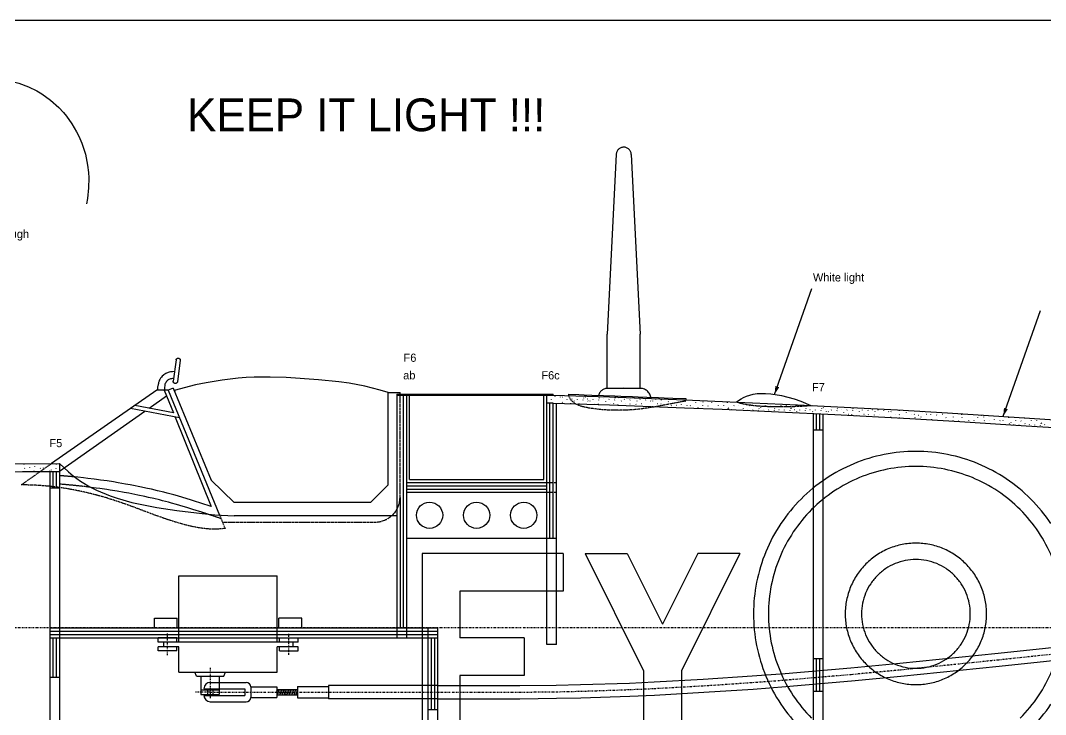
# Model space of a CAD drawing. Extents: x -1638 to 412, y -412 to 1290.
# Drawn here: x -1184.7 to -872.1, y 1058.6 to 1270.2 of the extents above; entities that cross this region are included whole.
import ezdxf
from ezdxf.enums import TextEntityAlignment as Align

# ---------------------------------------------------------------- set-up
doc = ezdxf.new("R2010")
doc.units = 0
doc.linetypes.add('DASHDOT', pattern=[1, 0.5, -0.25, 0, -0.25])
doc.linetypes.add('HIDDEN', pattern=[0.375, 0.25, -0.125])
for name, color, linetype in [('1', 7, 'CONTINUOUS'), ('4', 7, 'CONTINUOUS'), ('6', 7, 'CONTINUOUS'), ('7', 7, 'CONTINUOUS'), ('8', 7, 'CONTINUOUS')]:
    doc.layers.add(name, color=color, linetype=linetype)
doc.styles.add('txt', font='TXT', dxfattribs={"height": 0.2})

# ---------------------------------------------------------------- blocks, each defined once
blk = doc.blocks.new('*O2')
at = {"layer": '1', "color": 195, "linetype": 'CONTINUOUS'}
for p, q in [((-14.9988, 18.6817), (15.0012, 18.6817)), ((-14.9988, -1.5215), (-14.9988, 18.6817)), ((15.0012, -1.5215), (15.0012, 18.6817)), ((-15.649, -0.221), (-21.3488, -0.221)), ((-21.3488, -1.5215), (-21.3488, -0.221)), ((21.3486, -1.5215), (-21.3488, -1.5215)), ((-14.9988, -2.9185), (-21.3488, -2.9185)), ((-21.3488, -4.2189), (-21.3488, -2.9185)), ((-19.7486, -1.5215), (-19.7486, -2.9185)), ((-15.649, -1.5215), (-15.649, -0.221)), ((-15.649, -4.2189), (-15.649, -2.9185)), ((-14.9988, -10.7163), (-14.9988, -2.9185)), ((21.3486, -2.9185), (15.0012, -2.9185)), ((15.0012, -10.7163), (15.0012, -2.9185)), ((15.649, -0.221), (21.3486, -0.221)), ((15.649, -1.5215), (15.649, -0.221)), ((15.649, -4.2189), (15.649, -2.9185)), ((19.7484, -1.5215), (19.7484, -2.9185)), ((21.3486, -1.5215), (21.3486, -0.221)), ((21.3486, -4.2189), (21.3486, -2.9185)), ((-15.649, -4.2189), (-21.3488, -4.2189)), ((15.649, -4.2189), (21.3486, -4.2189)), ((-14.9988, -10.7163), (15.0012, -10.7163)), ((-9.6978, -11.9151), (-10.1982, -10.7163)), ((-9.6978, -11.9151), (-1.3006, -11.9151)), ((-8.2982, -11.9151), (-8.2982, -17.5235)), ((-2.7, -11.9151), (-2.7, -17.5235)), ((-1.3006, -11.9151), (-0.8002, -10.7163)), ((-8.2982, -16.0249), (-2.7, -16.0249)), ((-8.2982, -17.5235), (-2.7, -17.5235))]:
    blk.add_line(p, q, dxfattribs=at)
at = {"layer": '1', "color": 195, "linetype": 'DASHDOT'}
for p, q in [((-18.4988, -5.4534), (-18.4988, 1.1608)), ((18.4988, -5.3823), (18.4988, 1.1608)), ((-5.4992, -9.3345), (-5.4992, -18.6817))]:
    blk.add_line(p, q, dxfattribs=at)
blk = doc.blocks.new('*D21')
at = {"layer": '7', "color": 215, "linetype": 'CONTINUOUS'}
blk.add_line((0, 0), (11.327, 32.2874), dxfattribs=at)
blk.add_solid([(1.4174, 2.1521), (0, 0), (0.2378, 2.5659)], dxfattribs=at)
blk = doc.blocks.new('*D78')
at = {"layer": '7', "color": 215, "linetype": 'CONTINUOUS'}
blk.add_line((0, 0), (11.327, 32.2874), dxfattribs=at)
blk.add_solid([(1.4174, 2.1521), (0, 0), (0.2378, 2.5659)], dxfattribs=at)

msp = doc.modelspace()

# ---------------------------------------------------------------- linework, layer by layer
at = {"layer": '1', "color": 5, "linetype": 'CONTINUOUS'}
for p, q in [((-1002.996, 1229.3718), (-1005.7376, 1174.5608)), ((-998.4006, 1229.3622), (-995.6608, 1174.5608)), ((-1005.7376, 1158.0101), (-1005.7376, 1174.5608)), ((-995.6608, 1158.0101), (-995.6608, 1174.5608)), ((-1137.2378, 1166.6755), (-1138.089, 1160.2511)), ((-1135.9454, 1166.505), (-1136.7968, 1160.0806)), ((-1143.0392, 1157.4752), (-1175.153, 1135.0763)), ((-1139.6286, 1157.4752), (-1143.0392, 1157.4752)), ((-1140.8568, 1157.4752), (-1138.0506, 1150.5368)), ((-1138.0602, 1158.1347), (-1139.663, 1157.4752)), ((-1139.6286, 1157.4752), (-1123.9472, 1119.3819)), ((-1138.0602, 1158.1347), (-1126.4938, 1130.0351)), ((-1072.5574, 1128.6414), (-1072.5574, 1156.7568)), ((-1072.5574, 1156.7568), (-1068.9166, 1156.7568)), ((-1068.9166, 1156.2568), (-1068.9166, 1156.7568)), ((-995.6608, 1158.0101), (-1005.7376, 1158.0101)), ((-1140.1234, 1155.662), (-1145.411, 1151.9315)), ((-1069.9168, 1156.2568), (-1022.2042, 1156.2568)), ((-1069.9168, 1156.2568), (-1069.9168, 1084.965)), ((-1069.9168, 1155.9568), (-1022.2042, 1155.9568)), ((-1066.9168, 1155.9568), (-1066.9168, 1084.965)), ((-1024.2042, 1079.965), (-1024.2042, 1155.9568)), ((-1022.2042, 1153.5557), (-1024.2042, 1153.5557)), ((-1022.2042, 1155.9568), (-1022.2042, 1156.2568)), ((-1021.2042, 1079.965), (-1021.2042, 1153.5251)), ((-1017.5302, 1156.2119), (-1017.5302, 1155.8117)), ((-981.7228, 1154.9263), (-981.7228, 1154.526)), ((-1146.7164, 1151.0106), (-1172.7612, 1132.6353)), ((-1136.1426, 1149.0071), (-1151.1134, 1151.8437)), ((-1138.0506, 1150.5368), (-1149.796, 1152.7624)), ((-942.8872, 1008.6388), (-942.8872, 1150.3799)), ((-1137.5388, 1149.2717), (-1126.5302, 1122.0541)), ((-939.8872, 1008.9186), (-939.8872, 1150.23)), ((-942.8872, 1145.3799), (-939.8872, 1145.3799)), ((-1172.7612, 1135.1166), (-1172.7612, 1127.8299)), ((-1172.7612, 1135.1166), (-1172.7612, 1084.965)), ((-1175.7612, 1132.7051), (-1175.7612, 1019.8563)), ((-1119.523, 1123.2005), (-1126.4938, 1130.0351)), ((-1072.5574, 1128.6414), (-1077.8794, 1123.2005)), ((-1066.9168, 1129.3434), (-1024.2042, 1129.3434)), ((-1175.7612, 1127.7166), (-1172.7612, 1127.7166)), ((-1066.9168, 1126.3432), (-1024.2042, 1126.3432)), ((-1077.8794, 1123.2005), (-1119.523, 1123.2005)), ((-1069.9168, 1119.2005), (-1119.523, 1119.2005)), ((-1066.9168, 1112.3432), (-1021.2042, 1112.3432)), ((-1143.839, 1087.965), (-1136.839, 1087.965)), ((-1143.839, 1084.965), (-1143.839, 1087.965)), ((-1136.839, 1084.965), (-1136.839, 1087.965)), ((-1098.839, 1087.965), (-1105.839, 1087.965)), ((-1105.839, 1084.965), (-1105.839, 1087.965)), ((-1098.839, 1084.965), (-1098.839, 1087.965)), ((-1175.7612, 1084.965), (-1057.4288, 1084.965)), ((-1057.4288, 998.2174), (-1057.4288, 1084.965)), ((-1175.7612, 1081.965), (-1057.4288, 1081.965)), ((-1172.7612, 1081.965), (-1172.7612, 1019.8563)), ((-1060.4288, 1081.965), (-1060.4288, 995.5495)), ((-1021.2042, 1079.965), (-1024.2042, 1079.965)), ((-939.8872, 1075.5956), (-942.8872, 1075.5956)), ((-1175.7612, 1069.965), (-1172.7612, 1069.965)), ((-939.8872, 1065.5956), (-942.8872, 1065.5956)), ((-1057.4288, 1059.965), (-1060.4288, 1059.965))]:
    msp.add_line(p, q, dxfattribs=at)
at = {"layer": '1', "color": 155, "linetype": 'CONTINUOUS'}
for p, q in [((-1137.765, 1157.4157), (-1137.6366, 1157.1128)), ((-1066.041, 1130.2191), (-1066.041, 1155.9568)), ((-1025.0802, 1130.2191), (-1025.0802, 1155.9568)), ((-1066.041, 1130.2191), (-1025.0802, 1130.2191))]:
    msp.add_line(p, q, dxfattribs=at)
at = {"layer": '1', "color": 212, "linetype": 'CONTINUOUS'}
for p, q in [((-1000.703, 1158.3284), (-1000.6934, 1158.3284)), ((-1019.2232, 1107.6639), (-1062.1684, 1107.6639)), ((-1062.1684, 1107.6639), (-1062.1684, 1041.6758)), ((-1019.2232, 1107.6639), (-1019.2232, 1096.1611)), ((-1012.4938, 1107.6639), (-999.6334, 1107.6639)), ((-1012.4938, 1107.6639), (-994.6294, 1071.9035)), ((-999.6334, 1107.6639), (-988.8778, 1086.1345)), ((-978.1224, 1107.6639), (-988.8778, 1086.1345)), ((-965.2618, 1107.6639), (-983.1262, 1071.9035)), ((-965.2618, 1107.6639), (-978.1224, 1107.6639)), ((-1019.2232, 1096.1611), (-1050.6652, 1096.1611)), ((-1050.6652, 1096.1611), (-1050.6652, 1081.9743)), ((-1031.1098, 1081.9743), (-1050.6652, 1081.9743)), ((-1031.1098, 1081.9743), (-1031.1098, 1070.4714)), ((-1031.1098, 1070.4714), (-1050.6652, 1070.4714)), ((-1050.6652, 1070.4714), (-1050.6652, 1041.6758)), ((-994.6294, 1071.9035), (-994.6294, 1041.6758)), ((-983.1262, 1071.9035), (-983.1262, 1041.6758))]:
    msp.add_line(p, q, dxfattribs=at)
at = {"layer": '1', "color": 202, "linetype": 'HIDDEN'}
for p, q in [((-1068.9166, 1124.9853), (-1068.9166, 1156.2568)), ((-1175.1532, 1135.0763), (-1184.4506, 1128.5915)), ((-1024.2042, 1129.3434), (-1021.2042, 1129.3434)), ((-1024.2042, 1126.3432), (-1021.2042, 1126.3432)), ((-1123.9472, 1119.3819), (-1122.286, 1115.3465)), ((-1123.065, 1117.239), (-1076.5054, 1117.239)), ((-1172.7612, 1084.965), (-1172.7612, 1081.965)), ((-1069.9168, 1084.965), (-1069.9168, 1081.965)), ((-1066.9168, 1084.965), (-1066.9168, 1081.965)), ((-1060.4288, 1084.965), (-1060.4288, 1081.965))]:
    msp.add_line(p, q, dxfattribs=at)
at = {"layer": '1', "color": 253, "linetype": 'CONTINUOUS'}
for p, q in [((-1067.9168, 1156.2568), (-1067.9168, 1084.965)), ((-1023.2042, 1112.3432), (-1023.2042, 1153.5263)), ((-1022.2042, 1112.3432), (-1022.2042, 1153.5557)), ((-941.8872, 1145.3799), (-941.8872, 1150.3302)), ((-940.8872, 1145.3799), (-940.8872, 1150.2802)), ((-1174.7612, 1132.7091), (-1174.7612, 1127.7166)), ((-1173.7612, 1132.7129), (-1173.7612, 1127.7166)), ((-1066.9168, 1128.3434), (-1024.2042, 1128.3434)), ((-1066.9168, 1127.3434), (-1024.2042, 1127.3434)), ((-1068.9168, 1124.7629), (-1068.9168, 1084.965)), ((-1175.7612, 1083.965), (-1057.4288, 1083.965)), ((-1175.7612, 1082.965), (-1057.4288, 1082.965)), ((-1174.7612, 1081.965), (-1174.7612, 1069.965)), ((-1173.7612, 1081.965), (-1173.7612, 1069.965)), ((-1059.4288, 1081.965), (-1059.4288, 1059.965)), ((-1058.4288, 1081.965), (-1058.4288, 1059.965)), ((-941.8872, 1065.5956), (-941.8872, 1075.5956)), ((-940.8872, 1065.5956), (-940.8872, 1075.5956))]:
    msp.add_line(p, q, dxfattribs=at)
at = {"layer": '1', "color": 250, "linetype": 'CONTINUOUS'}
for p, q in [((-1023.3588, 1155.8244), (-1023.3144, 1155.9242)), ((-1022.8704, 1154.6269), (-1022.826, 1154.5603)), ((-1021.7482, 1153.562), (-1021.746, 1153.5417)), ((-1021.6272, 1155.5925), (-1021.5828, 1155.6925)), ((-1020.138, 1155.408), (-1020.0936, 1155.3414)), ((-1019.458, 1155.3373), (-1019.4134, 1155.4371)), ((-1019.458, 1153.6969), (-1019.4134, 1153.7967)), ((-1018.5588, 1155.8244), (-1018.5502, 1155.8438)), ((-1018.0704, 1154.6269), (-1018.026, 1154.5603)), ((-1016.9482, 1153.562), (-1016.937, 1153.4621)), ((-1016.9216, 1154.4), (-1016.877, 1154.4998)), ((-1016.5264, 1154.8572), (-1016.482, 1154.7906)), ((-1015.7366, 1154.1529), (-1015.692, 1154.2527)), ((-1014.8374, 1154.64), (-1014.793, 1154.7398)), ((-1014.349, 1153.4425), (-1014.3046, 1153.3759)), ((-1013.1058, 1154.4081), (-1013.0614, 1154.5081)), ((-1013.0216, 1155.1397), (-1012.9772, 1155.0731)), ((-1012.4584, 1155.3491), (-1012.4138, 1155.4489)), ((-1011.7264, 1154.8572), (-1011.682, 1154.7906)), ((-1011.6166, 1154.2236), (-1011.5722, 1154.157)), ((-1010.9366, 1154.1529), (-1010.892, 1154.2527)), ((-1010.0374, 1154.64), (-1009.993, 1154.7398)), ((-1009.549, 1153.4425), (-1009.5046, 1153.3759)), ((-1008.3058, 1154.4081), (-1008.2614, 1154.5081)), ((-1008.2216, 1155.1397), (-1008.1772, 1155.0731)), ((-1006.9264, 1154.8572), (-1006.882, 1154.7906)), ((-1006.215, 1153.8795), (-1006.1706, 1153.9793)), ((-1005.2374, 1154.64), (-1005.193, 1154.7398)), ((-1004.749, 1153.4425), (-1004.7046, 1153.3759)), ((-1003.7958, 1153.3327), (-1003.7512, 1153.4325)), ((-1003.5058, 1154.4081), (-1003.4614, 1154.5081)), ((-1003.4216, 1155.1397), (-1003.3772, 1155.0731)), ((-1003.1668, 1155.271), (-1003.1396, 1155.3322)), ((-1002.2408, 1154.8572), (-1002.1964, 1154.7906)), ((-1001.4508, 1154.1529), (-1001.4064, 1154.2527)), ((-1000.5518, 1154.64), (-1000.5072, 1154.7398)), ((-1000.0632, 1153.4425), (-1000.0188, 1153.3759)), ((-998.8202, 1154.4081), (-998.7756, 1154.5081)), ((-998.736, 1155.1397), (-998.6916, 1155.0731)), ((-997.4408, 1154.8572), (-997.3964, 1154.7906)), ((-996.6508, 1154.1529), (-996.6064, 1154.2527)), ((-995.7518, 1154.64), (-995.7072, 1154.7398)), ((-995.2632, 1153.4425), (-995.2188, 1153.3759)), ((-994.0202, 1154.4081), (-993.9756, 1154.5081)), ((-992.6408, 1154.8572), (-992.5964, 1154.7906)), ((-992.5308, 1154.2236), (-992.4864, 1154.157)), ((-991.8508, 1154.1529), (-991.8064, 1154.2527)), ((-990.9518, 1154.64), (-990.9072, 1154.7398)), ((-990.4632, 1153.4425), (-990.4188, 1153.3759)), ((-989.2202, 1154.4081), (-989.1756, 1154.5081)), ((-987.1294, 1153.8795), (-987.0848, 1153.9793)), ((-986.1518, 1154.64), (-986.1246, 1154.7007)), ((-985.6632, 1153.4425), (-985.636, 1153.4018)), ((-984.4202, 1154.4081), (-984.3756, 1154.5081)), ((-982.3652, 1154.1529), (-982.3206, 1154.2527)), ((-981.6034, 1154.5212), (-981.5808, 1154.4875)), ((-978.7872, 1153.7236), (-978.776, 1153.6237)), ((-976.4968, 1153.8585), (-976.4524, 1153.9583)), ((-973.9872, 1153.7236), (-973.976, 1153.6237)), ((-969.1872, 1153.7236), (-969.176, 1153.6237)), ((-967.2834, 1153.8195), (-967.2392, 1153.9183)), ((-1008.4002, 1153.2156), (-1008.3556, 1153.3154)), ((-1002.4812, 1153.13), (-1002.4368, 1153.0634)), ((-998.7574, 1153.2156), (-998.713, 1153.3154)), ((-996.9792, 1153.2081), (-996.9348, 1153.1415)), ((-991.8478, 1152.5193), (-991.8064, 1152.6123)), ((-989.3144, 1153.2156), (-989.27, 1153.3154)), ((-986.2078, 1152.6794), (-986.1634, 1152.7794)), ((-984.7078, 1152.9528), (-984.6634, 1152.8862)), ((-983.095, 1153.1345), (-983.0506, 1153.2345)), ((-981.4078, 1152.6794), (-981.3634, 1152.7794)), ((-980.438, 1152.7259), (-980.3934, 1152.8257)), ((-978.0186, 1152.101), (-977.9742, 1152.2008)), ((-976.6078, 1152.6794), (-976.5634, 1152.7794)), ((-975.0308, 1152.7185), (-974.9864, 1152.6519)), ((-973.782, 1151.8916), (-973.7376, 1151.825)), ((-971.8078, 1152.6794), (-971.7634, 1152.7794)), ((-970.3092, 1152.9138), (-970.2648, 1152.8472)), ((-968.982, 1151.8916), (-968.9376, 1151.825)), ((-968.7272, 1152.0229), (-968.6826, 1152.1227)), ((-967.801, 1151.6091), (-967.7566, 1151.5425)), ((-967.1222, 1152.6794), (-967.0776, 1152.7794)), ((-966.0792, 1151.4656), (-966.0676, 1151.4917)), ((-965.6222, 1152.9528), (-965.5778, 1152.8862)), ((-964.2962, 1151.8916), (-964.2518, 1151.825)), ((-964.0092, 1153.1345), (-963.965, 1153.2345)), ((-963.001, 1151.6091), (-962.9566, 1151.5425)), ((-962.3222, 1152.6794), (-962.2776, 1152.7794)), ((-961.3522, 1152.7259), (-961.3078, 1152.8257)), ((-961.312, 1151.3919), (-961.2676, 1151.4917)), ((-959.5742, 1151.174), (-959.536, 1151.26)), ((-959.4962, 1151.8916), (-959.4518, 1151.825)), ((-958.933, 1152.101), (-958.8884, 1152.2008)), ((-958.201, 1151.6091), (-958.1566, 1151.5425)), ((-957.5222, 1152.6794), (-957.4776, 1152.7794)), ((-956.512, 1151.3919), (-956.4676, 1151.4917)), ((-955.945, 1152.7185), (-955.9006, 1152.6519)), ((-954.7804, 1151.16), (-954.736, 1151.26)), ((-954.6962, 1151.8916), (-954.6518, 1151.825)), ((-953.401, 1151.6091), (-953.3566, 1151.5425)), ((-952.7222, 1152.6794), (-952.6776, 1152.7794)), ((-951.712, 1151.3919), (-951.6676, 1151.4917)), ((-951.2236, 1152.9138), (-951.1792, 1152.8472)), ((-949.9804, 1151.16), (-949.936, 1151.26)), ((-949.8962, 1151.8916), (-949.8518, 1151.825)), ((-949.6414, 1152.0229), (-949.597, 1152.1227)), ((-948.7154, 1151.6091), (-948.671, 1151.5425)), ((-948.0364, 1152.6794), (-947.992, 1152.7794)), ((-947.9254, 1150.9048), (-947.881, 1151.0046)), ((-947.0264, 1151.3919), (-946.9818, 1151.4917)), ((-946.5364, 1152.9528), (-946.492, 1152.8862)), ((-945.2948, 1151.16), (-945.2502, 1151.26)), ((-945.2106, 1151.8916), (-945.1662, 1151.825)), ((-943.9154, 1151.6091), (-943.871, 1151.5425)), ((-943.2364, 1152.6794), (-943.192, 1152.7794)), ((-943.1254, 1150.9048), (-943.081, 1151.0046)), ((-942.2666, 1152.7259), (-942.255, 1152.7518)), ((-942.2264, 1151.3919), (-942.1818, 1151.4917)), ((-940.4948, 1151.16), (-940.4502, 1151.26)), ((-940.4106, 1151.8916), (-940.3662, 1151.825)), ((-939.8472, 1152.101), (-939.8028, 1152.2008)), ((-939.1154, 1151.6091), (-939.071, 1151.5425)), ((-939.0054, 1150.9755), (-938.961, 1150.9089)), ((-938.3254, 1150.9048), (-938.281, 1151.0046)), ((-937.4264, 1151.3919), (-937.3818, 1151.4917)), ((-935.6948, 1151.16), (-935.6502, 1151.26)), ((-935.6106, 1151.8916), (-935.5662, 1151.825)), ((-934.3154, 1151.6091), (-934.271, 1151.5425)), ((-933.604, 1150.6314), (-933.5594, 1150.7312)), ((-932.6264, 1151.3919), (-932.5818, 1151.4917)), ((-930.8948, 1151.16), (-930.8502, 1151.26)), ((-930.8106, 1151.8916), (-930.7662, 1151.825)), ((-930.5558, 1152.0229), (-930.5112, 1152.1227)), ((-929.6296, 1151.6091), (-929.5852, 1151.5425)), ((-928.8398, 1150.9048), (-928.7952, 1151.0046)), ((-927.9406, 1151.3919), (-927.8962, 1151.4917)), ((-926.209, 1151.16), (-926.1646, 1151.26)), ((-926.1248, 1151.8916), (-926.0804, 1151.825)), ((-924.8296, 1151.6091), (-924.7852, 1151.5425)), ((-924.0398, 1150.9048), (-923.9952, 1151.0046)), ((-923.1406, 1151.3919), (-923.0962, 1151.4917)), ((-921.409, 1151.16), (-921.3646, 1151.26)), ((-920.0146, 1151.5864), (-919.9852, 1151.5425)), ((-919.9198, 1150.9755), (-919.8754, 1150.9089)), ((-919.2398, 1150.9048), (-919.1952, 1151.0046)), ((-918.3406, 1151.3919), (-918.2966, 1151.4908)), ((-916.609, 1151.16), (-916.5646, 1151.26)), ((-914.5182, 1150.6314), (-914.4738, 1150.7312)), ((-909.754, 1150.9048), (-909.7096, 1151.0046)), ((-936.9378, 1150.1944), (-936.8934, 1150.1278)), ((-935.7654, 1150.0207), (-935.7446, 1150.0673)), ((-932.1378, 1150.1944), (-932.0934, 1150.1278)), ((-931.1846, 1150.0846), (-931.1402, 1150.1844)), ((-929.87, 1149.8819), (-929.8256, 1149.8153)), ((-927.4522, 1150.1944), (-927.4078, 1150.1278)), ((-926.1464, 1149.9675), (-926.1018, 1150.0673)), ((-924.3682, 1149.96), (-924.3238, 1149.8934)), ((-922.6522, 1150.1944), (-922.6078, 1150.1278)), ((-919.2398, 1149.2644), (-919.1952, 1149.3642)), ((-917.8522, 1150.1944), (-917.8078, 1150.1278)), ((-916.73, 1149.1295), (-916.7188, 1149.0296)), ((-916.7034, 1149.9675), (-916.6588, 1150.0673)), ((-913.0522, 1150.1944), (-913.0078, 1150.1278)), ((-912.099, 1150.0846), (-912.0544, 1150.1844)), ((-911.93, 1149.1295), (-911.9188, 1149.0296)), ((-910.7844, 1149.8819), (-910.74, 1149.8153)), ((-910.0262, 1149.2254), (-909.9818, 1149.3252)), ((-908.3664, 1150.1944), (-908.322, 1150.1278)), ((-907.0606, 1149.9675), (-907.0162, 1150.0673)), ((-906.7522, 1148.5404), (-906.7078, 1148.6404)), ((-905.2824, 1149.96), (-905.238, 1149.8934)), ((-903.5664, 1150.1944), (-903.522, 1150.1278)), ((-902.4444, 1149.1295), (-902.4332, 1149.0296)), ((-900.265, 1148.0853), (-900.2206, 1148.1853)), ((-900.154, 1149.2644), (-900.1096, 1149.3642)), ((-898.7664, 1150.1944), (-898.722, 1150.1278)), ((-898.688, 1148.1244), (-898.6436, 1148.0578)), ((-897.6444, 1149.1295), (-897.6332, 1149.0296)), ((-897.6176, 1149.9675), (-897.5732, 1150.0673)), ((-895.465, 1148.0853), (-895.4206, 1148.1853)), ((-893.9664, 1148.3197), (-893.922, 1148.2531)), ((-892.8444, 1149.1295), (-892.8332, 1149.0296)), ((-891.6986, 1149.8819), (-891.6542, 1149.8153)), ((-890.9406, 1149.2254), (-890.896, 1149.3252)), ((-890.7794, 1148.0853), (-890.7348, 1148.1853)), ((-889.2794, 1148.3587), (-889.235, 1148.2921)), ((-887.9534, 1147.2975), (-887.9494, 1147.2913)), ((-887.6664, 1148.5404), (-887.6222, 1148.6404)), ((-885.9794, 1148.0853), (-885.9348, 1148.1853)), ((-885.0094, 1148.1318), (-884.965, 1148.2316)), ((-883.3586, 1149.1295), (-883.3474, 1149.0296)), ((-883.1534, 1147.2975), (-883.109, 1147.2309)), ((-882.5902, 1147.5069), (-882.5456, 1147.6067)), ((-881.1794, 1148.0853), (-881.1348, 1148.1853)), ((-879.6022, 1148.1244), (-879.5578, 1148.0578)), ((-878.5548, 1149.0946), (-878.5474, 1149.0296)), ((-878.3534, 1147.2975), (-878.309, 1147.2309)), ((-876.3794, 1148.0853), (-876.3348, 1148.1853)), ((-874.8808, 1148.3197), (-874.8364, 1148.2531)), ((-873.5534, 1147.2975), (-873.509, 1147.2309)), ((-873.2986, 1147.4288), (-873.2542, 1147.5286)), ((-881.8582, 1147.015), (-881.8138, 1146.9484)), ((-880.1692, 1146.7978), (-880.1248, 1146.8976)), ((-877.0582, 1147.015), (-877.0138, 1146.9484)), ((-875.3692, 1146.7978), (-875.3248, 1146.8976)), ((-873.6376, 1146.5659), (-873.5932, 1146.6659)), ((-872.3726, 1147.015), (-872.3282, 1146.9484)), ((-1183.572, 1134.7771), (-1183.5274, 1134.8769)), ((-1175.99, 1134.6812), (-1175.9788, 1134.5813)), ((-1173.6998, 1134.8161), (-1173.6552, 1134.9159)), ((-1183.4108, 1133.637), (-1183.3662, 1133.737)), ((-1181.9108, 1133.9104), (-1181.8664, 1133.8438)), ((-1180.5848, 1132.8492), (-1180.5404, 1132.7826)), ((-1180.2978, 1134.0921), (-1180.2536, 1134.1921)), ((-1178.6108, 1133.637), (-1178.5662, 1133.737)), ((-1177.6408, 1133.6835), (-1177.5964, 1133.7833)), ((-1175.7848, 1132.8492), (-1175.7404, 1132.7826)), ((-1175.2216, 1133.0586), (-1175.177, 1133.1584)), ((-1173.8108, 1133.637), (-1173.7662, 1133.737))]:
    msp.add_line(p, q, dxfattribs=at)
at = {"layer": '1', "color": 166, "linetype": 'DASHDOT'}
for p, q in [((-524.8788, 1084.965), (-1495.8776, 1084.965)), ((-1126.8394, 1065.4118), (-1131.2978, 1065.4118)), ((-1126.8394, 1065.4118), (-1057.4288, 1065.4118))]:
    msp.add_line(p, q, dxfattribs=at)
at = {"layer": '1', "color": 195, "linetype": 'CONTINUOUS'}
for p, q in [((-1128.7368, 1066.4608), (-1116.2908, 1066.4608)), ((-1126.8368, 1068.3607), (-1115.8132, 1068.3607)), ((-1116.2908, 1066.4608), (-1116.2908, 1064.3628)), ((-1114.4518, 1066.9993), (-1106.5118, 1066.9993)), ((-1114.4518, 1066.9993), (-1114.4518, 1063.8243)), ((-1106.5118, 1066.9993), (-1106.5118, 1063.8243)), ((-1105.6786, 1064.6193), (-1106.1054, 1066.2094)), ((-1105.1502, 1064.6219), (-1105.577, 1066.2094)), ((-1104.627, 1064.6219), (-1105.0538, 1066.2119)), ((-1104.0988, 1064.6219), (-1104.5254, 1066.2119)), ((-1103.5754, 1064.6219), (-1104.0022, 1066.2119)), ((-1103.0522, 1064.6219), (-1103.479, 1066.2119)), ((-1102.524, 1064.6219), (-1102.9506, 1066.2119)), ((-1101.9956, 1064.6219), (-1102.4224, 1066.2119)), ((-1101.4724, 1064.6219), (-1101.899, 1066.2119)), ((-1100.9492, 1064.6244), (-1101.3758, 1066.2144)), ((-1100.4208, 1064.6244), (-1100.8476, 1066.2144)), ((-1100.1618, 1065.6175), (-1100.3242, 1066.2144)), ((-1100.1618, 1067.1762), (-1100.1618, 1063.6762)), ((-1090.7662, 1067.4118), (-1090.7662, 1063.4118)), ((-1057.4288, 1067.4118), (-1090.7662, 1067.4118)), ((-1128.7368, 1064.3628), (-1116.2908, 1064.3628)), ((-1114.4518, 1063.8243), (-1106.5118, 1063.8243)), ((-1106.207, 1064.6193), (-1106.5118, 1065.7674)), ((-1057.4288, 1063.4118), (-1090.7662, 1063.4118)), ((-1126.8368, 1062.4629), (-1115.8132, 1062.4629))]:
    msp.add_line(p, q, dxfattribs=at)
at = {"layer": '1', "color": 195, "linetype": 'HIDDEN'}
for p, q in [((-1127.6344, 1066.4608), (-1127.6344, 1064.3628)), ((-1126.0444, 1066.4608), (-1126.0444, 1064.3628))]:
    msp.add_line(p, q, dxfattribs=at)
at = {"layer": '1', "color": 5, "linetype": 'CONTINUOUS'}
for points in [[(-998.401079, 1229.362511, 0.048042), (-998.463839, 1229.799092, 0.048042), (-998.608765, 1230.215672, 0.048041), (-998.830528, 1230.596939, 0.048041), (-999.120977, 1230.928879, 0.048041), (-999.469437, 1231.199291, 0.04804), (-999.863099, 1231.398236, 0.04804), (-1000.287494, 1231.518401, 0.04804), (-1000.727021, 1231.555368, 0.04804), (-1001.165525, 1231.50778, 0.04804), (-1001.586888, 1231.377385, 0.04804), (-1001.975623, 1231.168976, 0.048041), (-1002.317439, 1230.890214, 0.048041), (-1002.599774, 1230.551346, 0.048042), (-1002.81225, 1230.164826, 0.048042), (-1002.947056, 1229.744862, 0.048042), (-1002.999237, 1229.306891, 0.048042)], [(-1137.238521, 1166.675307, -0.050329), (-1137.208416, 1166.802846, -0.050329), (-1137.153436, 1166.921799, -0.050328), (-1137.075799, 1167.02737, -0.050328), (-1136.978635, 1167.115302, -0.050327), (-1136.865861, 1167.18205, -0.050327), (-1136.742025, 1167.224921, -0.050327), (-1136.612121, 1167.242187, -0.050327), (-1136.481385, 1167.233153, -0.050327), (-1136.355091, 1167.198182, -0.050327), (-1136.238329, 1167.138685, -0.050328), (-1136.135809, 1167.05706, -0.050328), (-1136.051664, 1166.956598, -0.050329), (-1135.989287, 1166.841352, -0.050329), (-1135.951193, 1166.715967, -0.050329), (-1135.938918, 1166.585499, -0.050329), (-1135.952958, 1166.455209, -0.050329)], [(-1136.790347, 1160.129978, -0.050329), (-1136.810696, 1160.000523, -0.050329), (-1136.856498, 1159.877744, -0.050329), (-1136.925908, 1159.76659, -0.050328), (-1137.016127, 1159.671544, -0.050328), (-1137.123516, 1159.596439, -0.050327), (-1137.243746, 1159.544303, -0.050327), (-1137.371968, 1159.517238, -0.050327), (-1137.503013, 1159.516335, -0.050327), (-1137.631596, 1159.541632, -0.050327), (-1137.752532, 1159.592107, -0.050328), (-1137.860946, 1159.665726, -0.050328), (-1137.952465, 1159.75952, -0.050329), (-1138.023399, 1159.869707, -0.050329), (-1138.070889, 1159.991844, -0.050329), (-1138.093019, 1160.121006, -0.050329), (-1138.088897, 1160.251986, -0.050329)], [(-1005.737573, 1158.010056, 0.048426), (-1006.251274, 1157.960186, 0.048426), (-1006.74579, 1157.812439, 0.048426), (-1007.202652, 1157.572332, 0.048427), (-1007.604796, 1157.248834, 0.048427), (-1007.937204, 1156.854026, 0.048428), (-1008.187461, 1156.402654, 0.048428), (-1008.346221, 1155.911574, 0.048428)], [(-992.472121, 1155.344682, 0.049774), (-992.648561, 1155.963484, 0.049774), (-992.943812, 1156.535215, 0.049774), (-993.346229, 1157.037325, 0.049773), (-993.839939, 1157.450009, 0.049773), (-994.405469, 1157.756989, 0.049772), (-995.020513, 1157.946159, 0.049772), (-995.660812, 1158.010056, 0.049772)], [(-1069.916861, 1121.118403, -0.040338), (-1070.611731, 1120.097041, -0.040338), (-1071.461583, 1119.2005, -0.040338)]]:
    msp.add_lwpolyline(points, format="xyb", dxfattribs=at)
for points in [[(-1137.673, 1163.1729), (-1138.286137, 1163.115314), (-1138.66054, 1163.060876), (-1138.895757, 1163.017665), (-1139.333673, 1162.915128), (-1139.635413, 1162.824549), (-1139.824697, 1162.757854), (-1140.17677, 1162.609809), (-1140.340451, 1162.528675), (-1140.645332, 1162.352727), (-1140.923213, 1162.15926), (-1141.09523, 1162.020977), (-1141.412251, 1161.723232), (-1141.649937, 1161.458246), (-1141.761372, 1161.318814), (-1141.919186, 1161.100746), (-1142.134708, 1160.752991), (-1142.324509, 1160.379565), (-1142.409664, 1160.182914), (-1142.560287, 1159.769114), (-1142.625675, 1159.551715), (-1142.71124, 1159.212144), (-1142.801754, 1158.733578), (-1142.836819, 1158.482956), (-1142.876565, 1158.092499), (-1142.907, 1157.4733)], [(-1137.9816, 1161.0622), (-1138.349923, 1161.014619), (-1138.569501, 1160.976979), (-1138.952581, 1160.887744), (-1139.118863, 1160.836263), (-1139.407861, 1160.719853), (-1139.648037, 1160.585889), (-1139.786522, 1160.487052), (-1139.871163, 1160.417003), (-1140.0264, 1160.267107), (-1140.191252, 1160.072962), (-1140.267252, 1159.96547), (-1140.373078, 1159.786906), (-1140.468942, 1159.582966), (-1140.513085, 1159.469867), (-1140.593685, 1159.218189), (-1140.630099, 1159.078319), (-1140.679802, 1158.849161), (-1140.76124, 1158.313196), (-1140.79283, 1158.002036), (-1140.8286, 1157.4752)], [(-1072.5574, 1156.7568), (-1074.94893, 1157.521615), (-1079.70007, 1158.722047), (-1084.421316, 1159.56958), (-1087.55971, 1159.989528), (-1093.834916, 1160.618891), (-1103.616473, 1161.313899), (-1108.50901, 1161.466258), (-1113.390186, 1161.4215), (-1115.823576, 1161.309494), (-1118.282243, 1161.127999), (-1123.181603, 1160.563837), (-1128.059691, 1159.745681), (-1131.301532, 1159.067569), (-1137.765, 1157.4157)], [(-1022.2042, 1155.9568), (-1005.010619, 1155.397254), (-982.093371, 1154.540915), (-970.637972, 1154.065484), (-947.733628, 1153.020099), (-917.207888, 1151.430205), (-901.950755, 1150.551237), (-867.636193, 1148.368762), (-849.52214, 1147.101754), (-825.378473, 1145.289386), (-813.310241, 1144.330478), (-777.119952, 1141.242859), (-761.042315, 1139.769042), (-739.612106, 1137.706751), (-728.899846, 1136.633948), (-704.8042, 1134.1186)], [(-1022.2042, 1153.5557), (-1005.026599, 1152.996389), (-982.131735, 1152.140572), (-970.687934, 1151.66549), (-936.37075, 1150.051544), (-913.504226, 1148.818322), (-898.264913, 1147.926278), (-877.951977, 1146.649903), (-867.798104, 1145.974436), (-835.629866, 1143.669458), (-819.547384, 1142.422823), (-795.420323, 1140.434568), (-759.209423, 1137.184535), (-722.95476, 1133.611088), (-704.8042, 1131.7023)], [(-1017.5302, 1156.2119), (-1014.385798, 1156.111345), (-1012.813656, 1156.060179), (-1010.455517, 1155.982321), (-1006.918473, 1155.863035), (-1003.381629, 1155.740751), (-1001.613281, 1155.678484), (-998.076736, 1155.551701), (-996.308537, 1155.487185), (-993.656333, 1155.389004), (-990.120235, 1155.25547), (-988.352261, 1155.187578), (-985.700393, 1155.084333), (-981.7228, 1154.9263)], [(-966.3608, 1153.8799), (-964.921904, 1154.863172), (-964.158777, 1155.269204), (-963.223908, 1155.673637), (-961.261219, 1156.237683), (-960.001951, 1156.419264), (-957.455482, 1156.468161), (-955.832085, 1156.344638), (-952.623082, 1155.83618), (-948.704501, 1154.815253), (-946.724734, 1154.124307), (-943.6608, 1152.821)], [(-1508.2776, 1119.7995), (-1505.277655, 1120.183503), (-1497.079885, 1121.183912), (-1480.660927, 1122.984582), (-1464.216382, 1124.554738), (-1453.242478, 1125.494986), (-1431.277588, 1127.177987), (-1406.724257, 1128.828037), (-1394.443306, 1129.567462), (-1376.016659, 1130.566589), (-1348.365263, 1131.810599), (-1323.649492, 1132.666316), (-1307.168178, 1133.126429), (-1274.200297, 1133.86272), (-1229.119475, 1134.620514), (-1206.577563, 1134.886587), (-1172.7612, 1135.1166)], [(-1172.7612, 1135.1166), (-1170.001124, 1132.57499), (-1168.569796, 1131.398088), (-1166.341758, 1129.770201), (-1163.466122, 1128.022119), (-1161.464461, 1126.998306), (-1157.288906, 1125.25399), (-1155.128672, 1124.51728), (-1150.697442, 1123.274236), (-1146.164063, 1122.284335), (-1143.112045, 1121.73302), (-1137.009426, 1120.804637), (-1129.251085, 1119.832566), (-1125.381498, 1119.481097), (-1119.523, 1119.2005)], [(-1277.2004, 1131.4026), (-1274.147737, 1131.463283), (-1260.797448, 1131.715734), (-1254.122128, 1131.8336), (-1244.108896, 1131.999219), (-1229.088405, 1132.220759), (-1214.067027, 1132.407402), (-1206.555965, 1132.486714), (-1191.533012, 1132.61547), (-1184.021089, 1132.664175), (-1172.7526, 1132.7166)], [(-1126.5282, 1122.0541), (-1129.641802, 1123.061372), (-1131.578823, 1123.669794), (-1132.813954, 1124.049334), (-1135.161657, 1124.750306), (-1136.826005, 1125.229102), (-1137.894802, 1125.527814), (-1139.946907, 1126.080544), (-1140.935707, 1126.336549), (-1142.852533, 1126.812808), (-1144.706633, 1127.248023), (-1145.918702, 1127.519289), (-1148.314532, 1128.027115), (-1150.246949, 1128.412466), (-1151.214575, 1128.597668), (-1152.667824, 1128.866133), (-1154.851863, 1129.247843), (-1156.310732, 1129.488335), (-1158.259522, 1129.79161), (-1159.235503, 1129.935805), (-1160.212561, 1130.07504), (-1161.517002, 1130.252977), (-1162.169959, 1130.338643), (-1164.131825, 1130.582441), (-1165.442272, 1130.73398), (-1167.192756, 1130.922363), (-1168.0694, 1131.0107)], [(-1129.336, 1120.2381), (-1132.146603, 1121.123301), (-1133.89172, 1121.657633), (-1135.002998, 1121.990831), (-1137.111869, 1122.606015), (-1138.604055, 1123.02613), (-1139.561007, 1123.288238), (-1141.395536, 1123.77337), (-1142.278195, 1123.998192), (-1143.987009, 1124.416838), (-1145.637427, 1124.800145), (-1146.715305, 1125.0396), (-1148.844402, 1125.489493), (-1151.642925, 1126.040481), (-1153.045896, 1126.300125), (-1155.155787, 1126.669838), (-1157.273054, 1127.01591), (-1158.334753, 1127.180104), (-1160.464882, 1127.490851), (-1161.533552, 1127.637422), (-1163.1414, 1127.8463)], [(-1127.5794, 1119.6668), (-1127.684565, 1119.701272), (-1127.737035, 1119.71846), (-1127.815601, 1119.744181), (-1127.933136, 1119.782626), (-1128.050296, 1119.820908), (-1128.108736, 1119.839988), (-1128.225338, 1119.878025), (-1128.2835, 1119.896982), (-1128.370569, 1119.925342), (-1128.48634, 1119.963013), (-1128.544088, 1119.981787), (-1128.630538, 1120.009873), (-1128.673686, 1120.023881), (-1128.731138, 1120.042524), (-1128.75983, 1120.05183), (-1128.87437, 1120.088952), (-1128.931505, 1120.107453), (-1129.017039, 1120.135128), (-1129.05973, 1120.148932), (-1129.116573, 1120.167301), (-1129.144962, 1120.17647), (-1129.187502, 1120.190205), (-1129.244145, 1120.208484), (-1129.272433, 1120.217608), (-1129.336, 1120.2381)]]:
    msp.add_lwpolyline(points, dxfattribs=at)
at = {"layer": '1', "color": 202, "linetype": 'HIDDEN'}
for points in [[(-982.0304, 1154.131), (-991.572012, 1152.307068), (-995.852905, 1151.685131), (-998.140618, 1151.463986), (-1002.171811, 1151.325687), (-1005.908049, 1151.414893), (-1007.930404, 1151.565247), (-1011.173393, 1151.987268), (-1013.348003, 1152.446777), (-1014.386507, 1152.791417), (-1015.781517, 1153.528247), (-1016.702083, 1154.374013), (-1017.078886, 1154.894607), (-1017.5302, 1155.8117)], [(-966.3608, 1153.8799), (-965.457857, 1153.620149), (-964.985636, 1153.50057), (-964.249225, 1153.333715), (-963.34144, 1153.156949), (-962.501237, 1153.018094), (-962.071757, 1152.955502), (-961.418352, 1152.870571), (-960.173592, 1152.740427), (-959.332572, 1152.672247), (-957.637223, 1152.571842), (-956.010913, 1152.510322), (-954.929799, 1152.485158), (-952.780191, 1152.467232), (-951.017624, 1152.480441), (-950.137079, 1152.496607), (-948.810948, 1152.533518), (-946.79498, 1152.619067), (-944.724434, 1152.743394), (-943.6608, 1152.821)], [(-1172.7612, 1127.787), (-1173.036599, 1127.824873), (-1174.475929, 1128.007728), (-1175.198378, 1128.089961), (-1176.287591, 1128.201764), (-1177.938776, 1128.343352), (-1179.618222, 1128.453396), (-1180.471153, 1128.496517), (-1182.208649, 1128.558816), (-1183.095303, 1128.577936), (-1184.4506, 1128.5915)], [(-1168.0694, 1131.0107), (-1168.242771, 1131.027679), (-1168.473981, 1131.050077), (-1168.589607, 1131.061174), (-1168.8209, 1131.083163), (-1168.923715, 1131.092848), (-1169.060818, 1131.105677), (-1169.129377, 1131.112056), (-1169.283652, 1131.12632), (-1169.399374, 1131.136938), (-1169.553691, 1131.15099), (-1169.630859, 1131.15797), (-1169.746622, 1131.168384), (-1169.900995, 1131.182163), (-1169.97819, 1131.189006), (-1170.132598, 1131.202603), (-1170.338514, 1131.220543), (-1170.441487, 1131.229432), (-1170.673218, 1131.249236), (-1170.905002, 1131.268766), (-1171.008034, 1131.277359), (-1171.145427, 1131.288732), (-1171.214131, 1131.294383), (-1171.368731, 1131.30701), (-1171.471811, 1131.31536), (-1171.609268, 1131.32641), (-1171.678003, 1131.3319), (-1171.815488, 1131.342806), (-1171.99883, 1131.357199), (-1172.090513, 1131.364332), (-1172.296831, 1131.380226), (-1172.451597, 1131.392005), (-1172.657989, 1131.407522), (-1172.7612, 1131.4152)], [(-1163.1414, 1127.8463), (-1163.977011, 1127.949343), (-1164.3954, 1127.999531), (-1165.023732, 1128.073146), (-1165.652978, 1128.144762), (-1165.967951, 1128.179821), (-1166.598608, 1128.248443), (-1166.914298, 1128.282006), (-1167.388291, 1128.331416), (-1168.021151, 1128.395553), (-1168.337959, 1128.426874), (-1168.813652, 1128.472924), (-1169.528289, 1128.5399), (-1170.164648, 1128.597323), (-1170.483233, 1128.62529), (-1170.961622, 1128.66631), (-1171.680376, 1128.725747), (-1172.400562, 1128.782676), (-1172.7612, 1128.8102)], [(-1145.9342, 1120.2381), (-1150.045212, 1121.778422), (-1151.932286, 1122.469383), (-1153.765123, 1123.118261), (-1154.67481, 1123.429431), (-1156.199765, 1123.932287), (-1156.965472, 1124.175688), (-1158.118441, 1124.530571), (-1159.8587, 1125.039459), (-1161.613264, 1125.519548), (-1162.496382, 1125.748557), (-1164.27523, 1126.184031), (-1165.171338, 1126.390307), (-1166.524384, 1126.685128), (-1168.346019, 1127.050486), (-1169.264792, 1127.221066), (-1170.653425, 1127.461544), (-1172.055192, 1127.683269), (-1172.7612, 1127.787)], [(-1122.286, 1115.3465), (-1122.799979, 1115.267294), (-1123.145401, 1115.222763), (-1123.84257, 1115.152995), (-1124.194177, 1115.12751), (-1124.903085, 1115.094721), (-1125.619117, 1115.085344), (-1126.100151, 1115.09161), (-1127.070299, 1115.13286), (-1128.173198, 1115.222579), (-1128.91432, 1115.306285), (-1129.410675, 1115.372127), (-1130.408087, 1115.526578), (-1131.159607, 1115.661181), (-1131.661955, 1115.759302), (-1132.669104, 1115.974343), (-1133.173572, 1116.090676), (-1134.183462, 1116.339498), (-1135.193511, 1116.607902), (-1135.866307, 1116.796556), (-1137.208753, 1117.194053), (-1138.187832, 1117.499722), (-1140.136523, 1118.142324), (-1142.075124, 1118.819004), (-1143.363418, 1119.284551), (-1145.9342, 1120.2381)], [(-1123.4934, 1118.3022), (-1123.652551, 1118.356163), (-1123.863775, 1118.42769), (-1123.96897, 1118.463272), (-1124.178532, 1118.534076), (-1124.456241, 1118.627737), (-1124.594368, 1118.674251), (-1124.9034, 1118.778141), (-1125.210022, 1118.880975), (-1125.615147, 1119.016464), (-1125.816141, 1119.083518), (-1126.016098, 1119.150116), (-1126.28111, 1119.238208), (-1126.412936, 1119.281954), (-1126.675241, 1119.368848), (-1127.022213, 1119.48348), (-1127.194525, 1119.540274), (-1127.5794, 1119.6668)]]:
    msp.add_lwpolyline(points, dxfattribs=at)
at = {"layer": '1', "color": 212, "linetype": 'CONTINUOUS'}
for points in [[(-870.42506, 1116.782375, 0.049127), (-876.585029, 1124.288133, 0.049127), (-884.090972, 1130.447948, 0.049126), (-892.65444, 1135.025104, 0.049126), (-901.946345, 1137.843703, 0.049126), (-911.609604, 1138.795428, 0.049126), (-921.272862, 1137.843703, 0.049126), (-930.564767, 1135.025104, 0.049126), (-939.128236, 1130.447948, 0.049127), (-946.634179, 1124.288133, 0.049127), (-952.794147, 1116.782375, 0.049128), (-957.371416, 1108.219119, 0.049128), (-960.190085, 1098.927444, 0.049128), (-961.141833, 1089.264424, 0.049128), (-960.190085, 1079.601405, 0.049128), (-957.371416, 1070.30973, 0.049128), (-952.794147, 1061.746474, 0.049127), (-946.634179, 1054.240716, 0.049127)], [(-870.070362, 1106.470116, 0.049128), (-874.225274, 1114.243217, 0.049127), (-879.816844, 1121.056397, 0.049127), (-886.630193, 1126.647829, 0.049126), (-894.403486, 1130.802638, 0.049126), (-902.838001, 1133.361157, 0.049126), (-911.609604, 1134.225063, 0.049126), (-920.381206, 1133.361157, 0.049126), (-928.815721, 1130.802638, 0.049126), (-936.589014, 1126.647829, 0.049127), (-943.402363, 1121.056397, 0.049127), (-948.993934, 1114.243217, 0.049128), (-953.148845, 1106.470116, 0.049128), (-955.707428, 1098.03581, 0.049128), (-956.571355, 1089.264424, 0.049128), (-955.707428, 1080.493039, 0.049128), (-953.148845, 1072.058733, 0.049128), (-948.993934, 1064.285632, 0.049127), (-943.402363, 1057.472452, 0.049127)], [(-879.816844, 1057.472452, 0.049127), (-874.225274, 1064.285632, 0.049128), (-870.070362, 1072.058733, 0.049128)], [(-876.585029, 1054.240716, 0.049127), (-870.42506, 1061.746474, 0.049128)]]:
    msp.add_lwpolyline(points, format="xyb", dxfattribs=at)
at = {"layer": '1', "color": 202, "linetype": 'HIDDEN'}
for points in [[(-1068.915898, 1124.986019, -0.043949), (-1069.020155, 1123.644585, -0.043949), (-1069.357265, 1122.34202, -0.043949), (-1069.91685, 1121.118422, -0.043949)], [(-1071.461583, 1119.2005, -0.045107), (-1072.568051, 1118.374376, -0.045107), (-1073.804737, 1117.760065, -0.045107), (-1075.131542, 1117.377485, -0.045106), (-1076.505449, 1117.23904, -0.045106)]]:
    msp.add_lwpolyline(points, format="xyb", dxfattribs=at)
at = {"layer": '1', "color": 212, "linetype": 'CONTINUOUS'}
for points in [[(-890.05281, 1089.264424, 0.049128), (-890.467018, 1093.469842, 0.049128), (-891.693723, 1097.513648, 0.049128), (-893.685785, 1101.240441, 0.049127), (-896.366649, 1104.507002, 0.049127), (-899.633291, 1107.1878, 0.049126), (-903.360176, 1109.179812, 0.049126), (-907.404082, 1110.406487, 0.049126), (-911.609604, 1110.820684, 0.049126), (-915.815125, 1110.406487, 0.049126), (-919.859031, 1109.179812, 0.049126), (-923.585916, 1107.1878, 0.049127), (-926.852558, 1104.507002, 0.049127), (-929.533422, 1101.240441, 0.049128), (-931.525484, 1097.513648, 0.049128), (-932.752189, 1093.469842, 0.049128), (-933.166397, 1089.264424, 0.049128), (-932.752189, 1085.059007, 0.049128), (-931.525484, 1081.015201, 0.049128), (-929.533422, 1077.288408, 0.049127), (-926.852558, 1074.021847, 0.049127), (-923.585916, 1071.341049, 0.049126), (-919.859031, 1069.349037, 0.049126), (-915.815125, 1068.122362, 0.049126), (-911.609604, 1067.708165, 0.049126), (-907.404082, 1068.122362, 0.049126), (-903.360176, 1069.349037, 0.049126), (-899.633291, 1071.341049, 0.049127), (-896.366649, 1074.021847, 0.049127), (-893.685785, 1077.288408, 0.049128), (-891.693723, 1081.015201, 0.049128), (-890.467018, 1085.059007, 0.049128)], [(-895.022103, 1089.264424, 0.049128), (-895.340827, 1092.500405, 0.049128), (-896.284752, 1095.612029, 0.049128), (-897.817601, 1098.479718, 0.049127), (-899.88047, 1100.993268, 0.049127), (-902.394082, 1103.056086, 0.049126), (-905.261842, 1104.588897, 0.049126), (-908.373543, 1105.532798, 0.049126), (-911.609604, 1105.851514, 0.049126), (-914.845664, 1105.532798, 0.049126), (-917.957365, 1104.588897, 0.049126), (-920.825125, 1103.056086, 0.049127), (-923.338738, 1100.993268, 0.049127), (-925.401606, 1098.479718, 0.049128), (-926.934456, 1095.612029, 0.049128), (-927.87838, 1092.500405, 0.049128), (-928.197104, 1089.264424, 0.049128), (-927.87838, 1086.028444, 0.049128), (-926.934456, 1082.91682, 0.049128), (-925.401606, 1080.049131, 0.049127), (-923.338738, 1077.535581, 0.049127), (-920.825125, 1075.472763, 0.049126), (-917.957365, 1073.939952, 0.049126), (-914.845664, 1072.996051, 0.049126), (-911.609604, 1072.677335, 0.049126), (-908.373543, 1072.996051, 0.049126), (-905.261842, 1073.939952, 0.049126), (-902.394082, 1075.472763, 0.049127), (-899.88047, 1077.535581, 0.049127), (-897.817601, 1080.049131, 0.049128), (-896.284752, 1082.91682, 0.049128), (-895.340827, 1086.028444, 0.049128)]]:
    msp.add_lwpolyline(points, format="xyb", close=True, dxfattribs=at)
at = {"layer": '1', "color": 195, "linetype": 'CONTINUOUS'}
for points in [[(-1057.4288, 1067.4118), (-1044.9308, 1067.411812), (-1032.440036, 1067.407732), (-1021.294868, 1067.528703), (-1013.850763, 1067.690433), (-998.933071, 1068.194627), (-991.461307, 1068.530926), (-976.496498, 1069.356525), (-961.509392, 1070.365579), (-951.509201, 1071.128028), (-931.497451, 1072.835447), (-916.487198, 1074.246956), (-886.494581, 1077.299868), (-826.825051, 1083.635011), (-797.264791, 1086.522813), (-777.699226, 1088.210484), (-767.965306, 1088.961148), (-753.431581, 1089.950137), (-738.984921, 1090.752803), (-731.79652, 1091.076562), (-720.208487, 1091.452908), (-707.82, 1091.5689)], [(-1057.4288, 1063.4118), (-1044.926871, 1063.411786), (-1032.403303, 1063.407594), (-1021.22282, 1063.528541), (-1013.756366, 1063.690312), (-998.796898, 1064.19471), (-991.305732, 1064.531167), (-976.305154, 1065.357172), (-961.286407, 1066.366732), (-951.267465, 1067.12956), (-931.223968, 1068.837802), (-916.195057, 1070.249954), (-886.178801, 1073.304096), (-826.519488, 1079.640717), (-796.994675, 1082.528329), (-777.464517, 1084.215383), (-767.751921, 1084.965566), (-753.254793, 1085.953596), (-738.85035, 1086.754994), (-731.685195, 1087.077995), (-720.145219, 1087.453154), (-707.7882, 1087.5691)], [(-1106.5118, 1066.2094), (-1106.276957, 1066.209668), (-1105.963773, 1066.209995), (-1105.807155, 1066.210148), (-1105.650522, 1066.210293), (-1105.441652, 1066.210476), (-1105.337208, 1066.210563), (-1105.023834, 1066.210811), (-1104.605918, 1066.211112), (-1104.396926, 1066.211252), (-1104.083398, 1066.211452), (-1103.665293, 1066.211706), (-1103.456214, 1066.211831), (-1103.038008, 1066.212078), (-1102.480315, 1066.212419), (-1102.201438, 1066.2126), (-1101.783091, 1066.212892), (-1101.573906, 1066.213049), (-1101.155518, 1066.213391), (-1100.946318, 1066.213579), (-1100.632512, 1066.213884), (-1100.318704, 1066.214219), (-1100.1618, 1066.2144)], [(-1100.1618, 1067.1762), (-1098.305898, 1067.177071), (-1097.377936, 1067.177486), (-1096.913952, 1067.177687), (-1096.295307, 1067.177945), (-1095.985983, 1067.178071), (-1095.058013, 1067.178428), (-1094.594028, 1067.178595), (-1093.898052, 1067.17883), (-1092.970087, 1067.17911), (-1092.506107, 1067.179235), (-1091.81014, 1067.179401), (-1091.114179, 1067.179541), (-1090.7662, 1067.1796)], [(-1106.5118, 1064.6193), (-1106.276957, 1064.619578), (-1105.963773, 1064.619919), (-1105.807155, 1064.620077), (-1105.650522, 1064.620228), (-1105.441652, 1064.620418), (-1105.337208, 1064.620509), (-1105.023834, 1064.620766), (-1104.605918, 1064.621078), (-1104.396926, 1064.621222), (-1104.083398, 1064.621429), (-1103.665293, 1064.62169), (-1103.456214, 1064.621817), (-1103.038008, 1064.622069), (-1102.480315, 1064.622414), (-1102.201438, 1064.622597), (-1101.783091, 1064.62289), (-1101.573906, 1064.623048), (-1101.155518, 1064.623391), (-1100.946318, 1064.623579), (-1100.632512, 1064.623884), (-1100.318704, 1064.624219), (-1100.1618, 1064.6244)], [(-1100.1618, 1063.6762), (-1098.305898, 1063.677071), (-1097.377936, 1063.677486), (-1096.913952, 1063.677687), (-1096.295307, 1063.677945), (-1095.985983, 1063.678071), (-1095.058013, 1063.678428), (-1094.594028, 1063.678595), (-1093.898052, 1063.67883), (-1092.970087, 1063.67911), (-1092.506107, 1063.679235), (-1091.81014, 1063.679401), (-1091.114179, 1063.679541), (-1090.7662, 1063.6796)]]:
    msp.add_lwpolyline(points, dxfattribs=at)
at = {"layer": '1', "color": 166, "linetype": 'DASHDOT'}
msp.add_lwpolyline([(-1057.4288, 1065.4118), (-1044.928788, 1065.411799), (-1032.421581, 1065.407663), (-1021.258766, 1065.528622), (-1013.803493, 1065.690373), (-998.864927, 1066.194668), (-991.383468, 1066.531047), (-976.400788, 1067.356848), (-961.397874, 1068.366156), (-951.388315, 1069.128794), (-931.360707, 1070.836624), (-916.341135, 1072.248455), (-886.336716, 1075.301982), (-826.672313, 1081.637864), (-797.129777, 1084.525571), (-777.58191, 1086.212934), (-767.858649, 1086.963357), (-753.343214, 1087.951866), (-738.917653, 1088.753899), (-731.740869, 1089.077278), (-720.176855, 1089.453031), (-707.8042, 1089.569)], dxfattribs=at)
at = {"layer": '1', "color": 5, "linetype": 'CONTINUOUS'}
for centre in [(-1059.91685, 1119.3434), (-1045.56055, 1119.3434), (-1031.20425, 1119.3434)]:
    msp.add_circle(centre, 4, dxfattribs=at)
at = {"layer": '1', "color": 202, "linetype": 'HIDDEN'}
msp.add_arc((-982.095739, 1154.499056), 0.373852, 280.072022, 4.127289, dxfattribs=at)
at = {"layer": '1', "color": 195, "linetype": 'CONTINUOUS'}
for centre, radius, start, end in [((-1126.83933, 1066.46082), 1.89992, 90, 180), ((-1115.81319, 1066.9993), 1.36144, 0, 90), ((-1126.83933, 1064.36278), 1.89992, 180, 270), ((-1115.81319, 1063.8243), 1.36144, 270, 0)]:
    msp.add_arc(centre, radius, start, end, dxfattribs=at)
at = {"layer": '4', "color": 155, "linetype": 'CONTINUOUS'}
msp.add_lwpolyline([(-1195.039, 1252.5123), (-1191.624546, 1252.318096), (-1189.688353, 1252.068102), (-1186.786371, 1251.506985), (-1185.17322, 1251.071002), (-1182.253217, 1250.003494), (-1179.703491, 1248.73457), (-1178.186794, 1247.811867), (-1175.531898, 1245.877141), (-1173.014738, 1243.64863), (-1171.564546, 1242.107746), (-1170.674636, 1241.031101), (-1169.023838, 1238.702777), (-1167.573276, 1236.232364), (-1166.900683, 1234.903389), (-1165.98306, 1232.806801), (-1164.872324, 1229.463333), (-1164.176275, 1226.094921), (-1163.916837, 1223.793249), (-1163.833461, 1222.247688), (-1163.878641, 1219.161283), (-1164.238933, 1215.910454), (-1164.547, 1214.2902)], dxfattribs=at)
at = {"layer": '6', "color": 202, "linetype": 'CONTINUOUS'}
msp.add_line((-469.4576, 1270.1819), (-1618.4576, 1270.1819), dxfattribs=at)

# ---------------------------------------------------------------- block references
at = {"layer": '1', "color": 195, "linetype": 'CONTINUOUS'}
msp.add_blockref('*O2', (-1121.3402, 1082.186), dxfattribs=at)
at = {"layer": '7', "color": 215, "linetype": 'CONTINUOUS'}
for name, p in [('*D78', (-954.7078, 1156.2033)), ('*D21', (-884.9924, 1149.5082))]:
    msp.add_blockref(name, p, dxfattribs=at)

# ---------------------------------------------------------------- texts
at = {"layer": '8', "color": 250, "linetype": 'CONTINUOUS', "style": 'txt'}
for s, height, p in [('KEEP IT LIGHT !!!', 10, (-1133.8466, 1246.414)), ('Section through', 2.5, (-1205.4588, 1206.3451)), ('White light', 2.5, (-943.0046, 1193.1208))]:
    msp.add_text(s, height=height, dxfattribs=at).set_placement(p, align=Align.TOP_LEFT)
for s, p in [('F6', (-1067.8454, 1167.3738)), ('ab', (-1067.9464, 1162.0238)), ('F6c', (-1025.8066, 1162.0087)), ('F7', (-943.2962, 1158.4123)), ('F5', (-1175.8248, 1141.3527))]:
    msp.add_text(s, height=2.5, dxfattribs=at).set_placement(p, align=Align.MIDDLE_LEFT)

doc.saveas('drawing.dxf')
